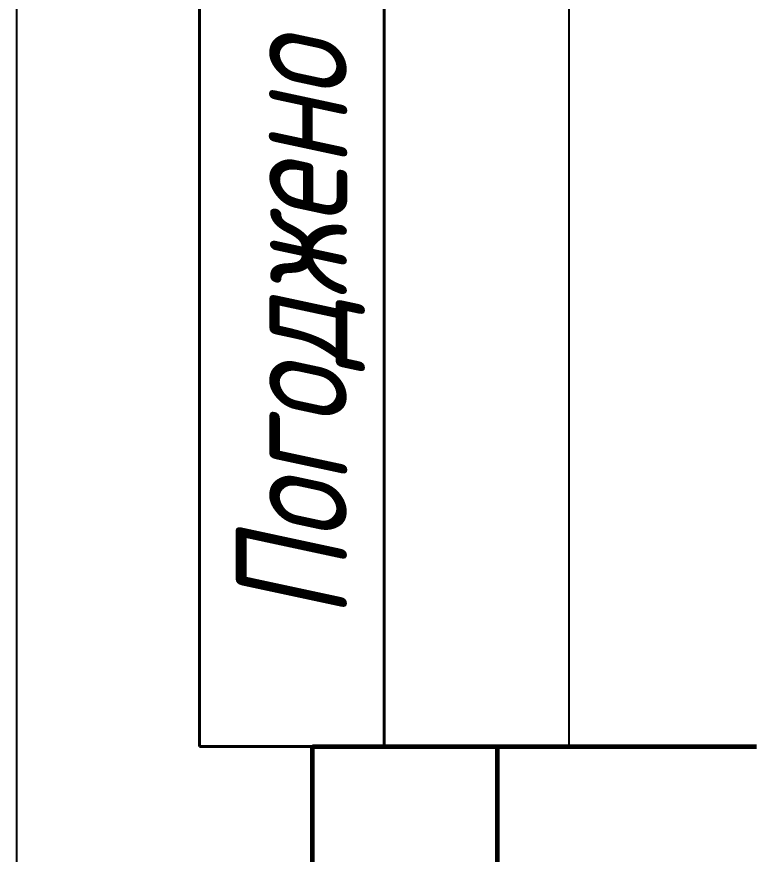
# Model space of a CAD drawing. Header units: millimetres. Extents: x 106762 to 109897, y 151306 to 151603.
# Drawn here: x 106762.18 to 106782.15, y 151392.79 to 151415.43 of the extents above; entities that cross this region are included whole.
import ezdxf
from ezdxf.enums import TextEntityAlignment as Align

# ---------------------------------------------------------------- set-up
doc = ezdxf.new("R2010")
doc.units = ezdxf.units.MM
doc.layers.get('Defpoints').update_dxf_attribs({"color": 4})
doc.styles.add('СГЕНЕРИР_СТИЛЬ_7', font='isocpeui.ttf')

# ---------------------------------------------------------------- blocks, each defined once
blk = doc.blocks.new('*U11')
at = {"lineweight": 40}
for p, q in [((4.939, 90), (4.939, 220)), ((9.939, 220), (9.939, 90)), ((19.939, 90), (4.939, 90))]:
    blk.add_line(p, q, dxfattribs=at)
at = {"lineweight": 25}
blk.add_line((14.939, 90), (14.939, 220), dxfattribs=at)
at = {"linetype": 'Continuous', "lineweight": 60}
for p, q in [((8, 5), (8, 90)), ((8, 90), (20, 90)), ((13, 5), (13, 90))]:
    blk.add_line(p, q, dxfattribs=at)
at = {"layer": 'Defpoints', "color": 4, "ltscale": 100}
blk.add_lwpolyline([(0, 0), (0, 297), (210, 297), (210, 0)], close=True, dxfattribs=at)
at = {"linetype": 'Continuous', "lineweight": 25, "style": 'СГЕНЕРИР_СТИЛЬ_7', "width": 0.8}
blk.add_text('Погоджено', height=3, rotation=90, dxfattribs=at).set_placement((7.439, 101.267), align=Align.MIDDLE_CENTER)

msp = doc.modelspace()

# ---------------------------------------------------------------- block references
msp.add_blockref('*U11', (106762.177, 151305.71))

doc.saveas('drawing.dxf')
